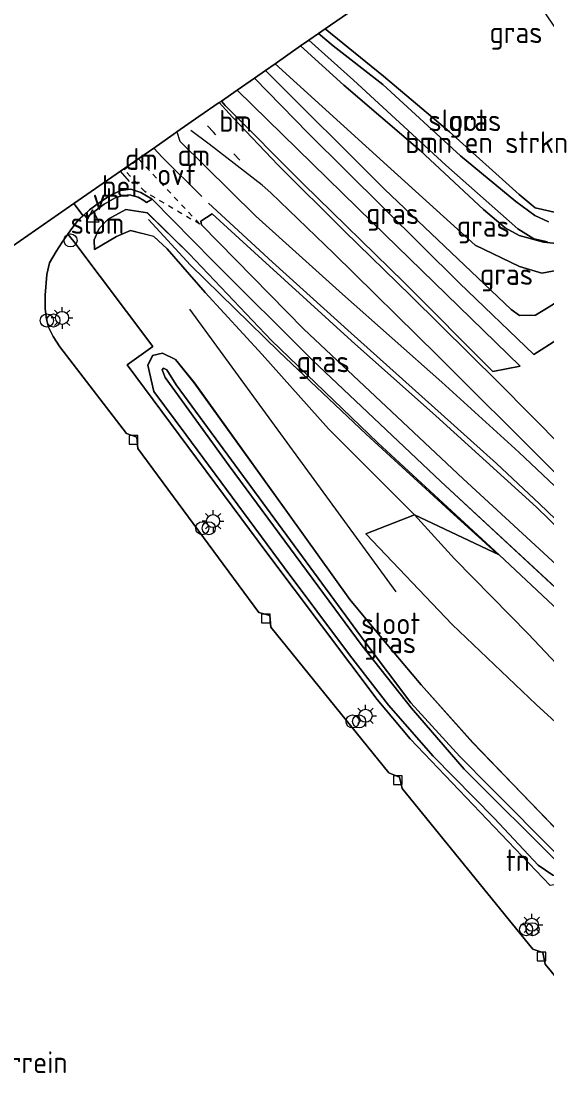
# Model space of a CAD drawing. Extents: x 253736 to 255979, y 477184 to 479215.
# Drawn here: x 255017.7 to 255078.2, y 478292.1 to 478414.2 of the extents above; entities that cross this region are included whole.
import ezdxf
from ezdxf.enums import TextEntityAlignment as Align

# ---------------------------------------------------------------- set-up
doc = ezdxf.new("R2010")
doc.units = 0
for name, pattern in [('13strp', [4, 1, -3]), ('39strp', [12, 3, -9]), ('6060strp', [1.2, 0.6, -0.6])]:
    doc.linetypes.add(name, pattern=pattern)
for name, color, linetype, lineweight in [('af-bs-rasterhekwerk', 8, 'hekwerk', 18), ('bp-b5-bomenstruiken', 8, 'Continuous', 18), ('bp-b5-grasland', 8, 'Continuous', 18), ('bp-bs-bomenrij', 8, 'laanbep', 18), ('gw-bs-insteekwatergang', 8, 'Continuous', 18), ('gw-bs-kruinlijn', 8, 'Continuous', 18), ('gw-bs-teenlijn', 8, 'Continuous', 18), ('kd-bs-opnamedtmgrens', 8, 'Continuous', 18), ('mk-b5-6060strp10', 8, '6060strp', 18), ('mk-bs-13streep 0.45', 8, '13strp', 18), ('mk-bs-39streep 0.15', 8, '39strp', 18), ('mk-bs-haaientd', 8, 'haaitd', 18), ('mk-bs-streep 0.15', 8, 'Continuous', 18), ('og-b5-grond_ingericht', 8, 'Continuous', 18), ('og-b5-water', 8, 'Continuous', 18), ('og-bs-inrichtingselement', 8, 'Continuous', 18), ('og-bs-terreinafscheiding', 8, 'Continuous', 18), ('vh-b5-verh_soort', 8, 'Continuous', 18), ('vh-bs-band', 8, 'Continuous', 18), ('wh-bs-kolk', 8, 'Continuous', 18), ('wh-bs-waterlijn', 8, 'Continuous', 18), ('wm-bs-lichtmast', 8, 'Continuous', 18), ('wm-bs-slagboom', 8, 'Continuous', 18), ('wm-bs-verkeersbord', 8, 'Continuous', 18)]:
    doc.layers.add(name, color=color, linetype=linetype, lineweight=lineweight)
doc.styles.add('rtw_iso', font='isocp.shx')
doc.linetypes.add('haaitd', pattern='A,0,-0.25,[25,RTW.shx,S=0.1,R=180,X=0,Y=0],-0.75', length=1)
doc.linetypes.add('hekwerk', pattern='A,7,-1.5,[1,RTW.shx,S=0.75,R=0,X=0,Y=0],-1.5', length=10)
doc.linetypes.add('laanbep', pattern='A,20,-1,[4,RTW.shx,S=0.75,R=0,X=0,Y=0],-1', length=22)

# ---------------------------------------------------------------- blocks, each defined once
blk = doc.blocks.new('verkeersbord')
for p, q in [((0, 0.75), (-0.75, -0.625)), ((0.75, -0.625), (0, 0.75)), ((-0.75, -0.625), (0.75, -0.625))]:
    blk.add_line(p, q)
blk = doc.blocks.new('dtbattr')
at = {"style": 'rtw_iso'}
blk.add_attdef('TAG', (0.59, 0.87), '', height=2.5, dxfattribs=at)
blk = doc.blocks.new('kolk')
blk.add_lwpolyline([(-0.5, -0.5), (0.5, -0.5), (0.5, 0.5), (-0.5, 0.5)], close=True)
blk = doc.blocks.new('dtb')
blk.add_circle((0, 0), 0.75)
blk = doc.blocks.new('RW1 Buren totaal_ACAD_1_FMEBLOCK180')
at = {"layer": 'bp-b5-grasland'}
for points in [[(2.57, -3.09, 24.44), (6.69, -8.02, 24.57), (12.63, -14.65, 24.57), (23.95, -26.42, 24.55), (24.77, -27.57, 24.52), (24.38, -29.02, 24.48), (23.87, -29.6, 24.46), (23.05, -30.18, 24.41), (21.85, -29.94, 24.42), (20.19, -28.78, 24.42), (15.15, -23.43, 24.3), (8.09, -16.24, 24.33), (2.94, -10.36, 24.32), (-1.57, -4.57, 24.32), (-9.06, 5.51, 24.39), (-20.4, 20.81, 24.49), (-24.09, 25.76, 24.59), (-24.77, 28.8, 24.58), (-24.22, 29.92, 24.58), (-23.09, 30.18, 24.58), (-21.58, 29.46, 24.51), (-19.42, 26.78, 24.47), (-8.71, 11.85, 24.42), (-1.51, 1.83, 24.43)], [(22.4, -27.58, 23.25), (14.65, -19.82, 23.25), (11.17, -16.26, 23.25), (5.52, -10.09, 23.25), (0.26, -3.1, 23.28), (-21.51, 26.53, 23.34), (-22.6, 28.28, 23.34), (-22.96, 28.46, 23.34), (-23.12, 28.26, 23.33), (-22.79, 27.4, 23.33), (-15.41, 17.22, 23.33), (-0.11, -3.52, 23.34), (5.57, -10.7, 23.34), (11.65, -17.74, 23.32), (22.73, -28.78, 23.31)]]:
    blk.add_polyline3d(points, close=True, dxfattribs=at)
blk = doc.blocks.new('dtbattr-r')
at = {"style": 'rtw_iso'}
blk.add_attdef('TAG', text='', height=2.5, dxfattribs=at).set_placement((0, 0), align=Align.MIDDLE_CENTER)
blk = doc.blocks.new('RW1 Buren totaal_ACAD_1_FMEBLOCK187')
at = {"layer": 'bp-b5-grasland'}
for points in [[(57.69, 114, 27.39), (45.85, 125.1, 26.74), (31.89, 138, 26.17), (19.65, 149.8, 25.69), (10.17, 159.76, 25.35), (5.34, 164.51, 25.24), (2.88, 164.88, 25.21), (0.84, 163.78, 25.12), (-0.22, 162.69, 24.95), (-0.77, 161.39, 24.8), (-0.74, 160.26, 24.67), (1.8, 161.77, 24.76), (3.41, 162.48, 24.78), (6.07, 161.79, 24.83), (7.61, 160.34, 24.89), (12.01, 155.31, 24.92), (18.55, 148.18, 24.89), (26.21, 139.6, 24.87), (36.1, 129.71, 24.85), (30.49, 127.53, 24.68), (40.46, 117.07, 24.72), (50.13, 107.86, 24.81), (60.68, 98.24, 24.86)], [(51.71, 87.02, 24.46), (35.61, 103.91, 24.37), (31.82, 108.43, 24.43), (19.1, 125.34, 24.44), (3.02, 147, 24.53), (5.97, 149.11, 24.61), (-3.14, 161.21, 24.76), (-3.83, 162.05, 24.77), (-3.48, 162.55, 24.71), (-2.61, 163.66, 24.81), (-2.04, 164.17, 24.89), (-1.92, 164.27, 24.84), (-1.67, 163.97, 24.95), (0.39, 165.51, 25.01), (1.73, 166.27, 25.06), (2.46, 166.46, 25.17), (3.28, 166.57, 25.19), (4.3, 166.31, 25.24), (4.93, 165.91, 25.25), (5.24, 165.68, 25.24), (5.89, 166.06, 25.22), (12.93, 158.93, 25.43), (24.4, 147.48, 25.82), (39.14, 133.53, 26.47), (54.94, 118.9, 27.21)]]:
    blk.add_polyline3d(points, dxfattribs=at)
blk.add_polyline3d([(32.74, 115.06, 24.44), (28.66, 119.97, 24.43), (21.47, 129.99, 24.42), (10.75, 144.92, 24.47), (8.6, 147.61, 24.51), (7.08, 148.32, 24.58), (5.96, 148.06, 24.58), (5.41, 146.94, 24.58), (6.08, 143.9, 24.59), (9.78, 138.96, 24.49), (21.11, 123.65, 24.39), (28.61, 113.57, 24.32), (33.11, 107.78, 24.32), (38.27, 101.9, 24.33), (45.32, 94.72, 24.3), (50.36, 89.37, 24.42), (52.03, 88.2, 24.42), (53.22, 87.97, 24.41), (54.04, 88.55, 24.46), (54.55, 89.12, 24.48), (54.94, 90.57, 24.52), (54.13, 91.72, 24.55), (42.8, 103.49, 24.57), (36.86, 110.12, 24.57)], close=True, dxfattribs=at)
blk = doc.blocks.new('dtbattr-l')
at = {"style": 'rtw_iso'}
blk.add_attdef('TAG', (0, 0), '', height=2.5, dxfattribs=at)
blk = doc.blocks.new('prullenbak')
for centre in [(-0.375, 0), (0.375, 0)]:
    blk.add_circle(centre, 0.75)
blk = doc.blocks.new('lantaarnpaal')
for p, q in [((0, 0.75), (0, 1.25)), ((-0.75, 0), (-1.25, 0)), ((-0.88, 0.88), (-0.53, 0.53)), ((0.53, 0.53), (0.88, 0.88)), ((0.75, 0), (1.25, 0)), ((-0.53, -0.53), (-0.88, -0.88)), ((0, -0.75), (0, -1.25)), ((0.53, -0.53), (0.88, -0.88))]:
    blk.add_line(p, q)
blk.add_circle((0, 0), 0.75)
blk = doc.blocks.new('Deel_d28hz')
at = {"layer": 'af-bs-rasterhekwerk'}
for points in [[(255032.338, 478391.304, 25.108), (255037.154, 478386.072, 25.225), (255047.387, 478376.063, 25.591), (255057.386, 478366.612, 25.903), (255067.497, 478357.324, 26.485), (255072.355, 478352.92, 26.569)], [(254950.206, 478125.858, 24.193), (254956.451, 478122.659, 24.178), (254980.403, 478139.231, 24.064), (255008.017, 478158.218, 24.022), (255033.018, 478174.641, 24.163), (255055.477, 478188.681, 24.154), (255085.249, 478207.954, 24.238), (255140.903, 478244.268, 24.376), (255142.363, 478246.976, 24.424), (255141.908, 478252.974, 24.712), (255128.593, 478270.682, 24.919), (255123.934, 478276.183, 24.913), (255096.096, 478308.116, 24.838), (255089.75, 478317.925, 24.895), (255086.247, 478318.953, 24.886), (255081.714, 478315.117, 24.511), (255078.569, 478314.619, 24.457), (255062.466, 478331.506, 24.367), (255058.675, 478336.024, 24.433), (255045.958, 478352.932, 24.436), (255029.876, 478374.598, 24.535), (255032.83, 478376.709, 24.613), (255023.719, 478388.803, 24.763)]]:
    blk.add_polyline3d(points, dxfattribs=at)
at = {"layer": 'bp-b5-bomenstruiken'}
for points in [[(255089.881, 478388.886, 24.391), (255088.617, 478388.867, 24.352), (255086.212, 478388.442, 24.286), (255082.493, 478386.79, 24.274), (255079.901, 478385.565, 24.334), (255077.622, 478385.158, 24.373), (255075.07, 478385.927, 24.376), (255069.931, 478388.348, 24.439), (255060.241, 478397.163, 24.406), (255046.911, 478409.27, 24.364), (255049.845, 478411.31, 24.055), (255054.838, 478406.807, 24.178), (255063.619, 478399.275, 24.241), (255070.895, 478392.472, 24.271), (255073.41, 478390.361, 24.28), (255075.009, 478389.469, 24.235), (255077.808, 478388.711, 24.235), (255079.752, 478388.522, 24.229), (255083.223, 478389.317, 24.271), (255086.025, 478390.162, 24.382), (255088.838, 478390.07, 24.337)], [(255128.601, 478278.136, 25.099), (255110.66, 478299.946, 24.988), (255098.913, 478313.886, 24.955), (255090.637, 478322.716, 24.904), (255087.535, 478325.836, 24.862), (255076.989, 478335.452, 24.808), (255067.313, 478344.663, 24.724), (255057.347, 478355.128, 24.676), (255062.952, 478357.305, 24.853), (255067.576, 478352.247, 25.048), (255076.076, 478343.549, 25.06), (255083.194, 478336.022, 25.108), (255090.666, 478327.102, 25.126), (255097.805, 478317.991, 25.081), (255111.423, 478300.873, 25.078)]]:
    blk.add_polyline3d(points, close=True, dxfattribs=at)
blk.add_polyline3d([(255128.601, 478278.136, 25.099), (255111.423, 478300.873, 25.078), (255097.805, 478317.991, 25.081), (255090.666, 478327.102, 25.126), (255083.194, 478336.022, 25.108), (255076.076, 478343.549, 25.06), (255067.576, 478352.247, 25.048), (255062.952, 478357.305, 24.853), (255072.706, 478352.69, 26.743), (255084.543, 478341.593, 27.388), (255093.126, 478332.981, 27.826), (255109.846, 478314.478, 28.705), (255137.637, 478281.906, 29.818)], dxfattribs=at)
at = {"layer": 'bp-b5-grasland'}
for points in [[(255090.518, 478396.74, 24.097), (255090.33, 478393.518, 24.253), (255087.824, 478393.892, 24.25), (255085.203, 478393.292, 24.28), (255081.797, 478392.434, 24.262), (255079.407, 478392.094, 24.25), (255076.855, 478392.658, 24.253), (255075.022, 478394.196, 24.25), (255066.999, 478401.424, 24.208), (255059.39, 478407.833, 24.136), (255052.67, 478413.273, 24.145), (255070.754, 478425.722, 24.062)], [(255089.881, 478388.886, 24.391), (255087.221, 478387.128, 24.898), (255082.88, 478384.042, 25.438), (255078.455, 478381.277, 25.966), (255076.89, 478380.297, 26.023), (255075.042, 478380.255, 26.158), (255074.103, 478380.943, 26.209), (255059.515, 478394.833, 25.528), (255045.793, 478408.493, 25.048), (255046.911, 478409.27, 24.364), (255060.241, 478397.163, 24.406), (255069.931, 478388.348, 24.439), (255075.07, 478385.927, 24.376), (255077.622, 478385.158, 24.373), (255079.901, 478385.565, 24.334), (255082.493, 478386.79, 24.274), (255086.212, 478388.442, 24.286), (255088.617, 478388.867, 24.352)], [(255089.881, 478388.886, 24.391), (255090.931, 478388.248, 24.433), (255092.141, 478388.367, 24.415), (255093.469, 478389.03, 24.391), (255093.866, 478390.204, 24.37), (255096.47, 478388.012, 24.319), (255084.979, 478380.883, 25.603), (255079.333, 478377.473, 26.218), (255076.719, 478375.759, 26.443), (255068.144, 478383.986, 26.017), (255050.734, 478401.26, 25.225), (255044.522, 478407.608, 24.976), (255045.793, 478408.493, 25.048), (255059.515, 478394.833, 25.528), (255074.103, 478380.943, 26.209), (255075.042, 478380.255, 26.158), (255076.89, 478380.297, 26.023), (255078.455, 478381.277, 25.966), (255082.88, 478384.042, 25.438), (255087.221, 478387.128, 24.898)], [(255040.726, 478404.969, 25.154), (255042.541, 478406.232, 24.99), (255058.115, 478390.976, 25.714), (255075.129, 478374.435, 26.482), (255071.97, 478373.811, 26.62), (255061.766, 478384.057, 26.083), (255050.131, 478395.449, 25.555), (255041.163, 478404.455, 25.174)], [(255072.706, 478352.69, 26.743), (255062.952, 478357.305, 24.853), (255053.064, 478367.196, 24.874), (255045.403, 478375.773, 24.886), (255038.863, 478382.907, 24.922), (255034.469, 478387.932, 24.889), (255032.927, 478389.381, 24.826), (255030.264, 478390.073, 24.784), (255028.653, 478389.367, 24.757), (255026.113, 478387.85, 24.667), (255026.088, 478388.984, 24.802), (255026.634, 478390.288, 24.946), (255027.691, 478391.373, 25.12), (255029.73, 478392.478, 25.213), (255032.199, 478392.106, 25.243), (255037.029, 478387.36, 25.354), (255046.509, 478377.395, 25.693), (255058.744, 478365.596, 26.17)]]:
    blk.add_polyline3d(points, close=True, dxfattribs=at)
for points in [[(255079.752, 478388.522, 24.229), (255077.808, 478388.711, 24.235), (255075.009, 478389.469, 24.235), (255073.41, 478390.361, 24.28), (255070.895, 478392.472, 24.271), (255063.619, 478399.275, 24.241), (255054.838, 478406.807, 24.178), (255049.845, 478411.31, 24.055), (255050.802, 478411.975, 23.485), (255055.922, 478407.388, 23.527), (255066.554, 478397.587, 23.515), (255074.862, 478390.26, 23.515), (255076.703, 478389.084, 23.515), (255078.271, 478388.757, 23.518)], [(255078.376, 478391.059, 23.554), (255076.837, 478391.789, 23.551), (255074.64, 478393.38, 23.548), (255068.252, 478398.657, 23.524), (255059.319, 478406.88, 23.518), (255053.586, 478411.334, 23.506), (255051.89, 478412.731, 23.5), (255052.67, 478413.273, 24.145), (255059.39, 478407.833, 24.136), (255066.999, 478401.424, 24.208), (255075.022, 478394.196, 24.25), (255076.855, 478392.658, 24.253), (255079.407, 478392.094, 24.25)], [(255143.331, 478280.74, 30.088), (255127.782, 478298.973, 29.434), (255115.738, 478312.987, 28.939), (255104.836, 478325.391, 28.39), (255092.643, 478338.845, 27.724), (255086.143, 478345.16, 27.394), (255080.284, 478350.675, 27.1), (255068.566, 478361.447, 26.593), (255050.22, 478378.681, 25.768), (255038.421, 478390.727, 25.36), (255038.347, 478391.138, 25.381), (255039.667, 478391.967, 25.456), (255045.411, 478386.706, 25.681), (255055.721, 478377.338, 26.065), (255065.416, 478368.696, 26.572), (255077.026, 478358.206, 27.022), (255087.267, 478348.217, 27.496), (255097.119, 478338.084, 28.039), (255107.947, 478326.065, 28.549), (255121.783, 478310.054, 29.224), (255157.899, 478267.58, 30.487)]]:
    blk.add_polyline3d(points, dxfattribs=at)
at = {"layer": 'bp-bs-bomenrij'}
blk.add_polyline3d([(255060.85, 478348.44, 24.667), (255037.093, 478380.984, 24.766)], dxfattribs=at)
at = {"layer": 'gw-bs-insteekwatergang'}
for points in [[(255049.845, 478411.31, 24.055), (255054.838, 478406.807, 24.178), (255063.619, 478399.275, 24.241), (255070.895, 478392.472, 24.271), (255073.41, 478390.361, 24.28), (255075.009, 478389.469, 24.235), (255077.808, 478388.711, 24.235), (255079.752, 478388.522, 24.229)], [(255079.407, 478392.094, 24.25), (255076.855, 478392.658, 24.253), (255075.022, 478394.196, 24.25), (255066.999, 478401.424, 24.208), (255059.39, 478407.833, 24.136), (255052.67, 478413.273, 24.145)], [(255059.598, 478342.651, 24.445), (255055.518, 478347.57, 24.43), (255048.324, 478357.588, 24.421), (255037.607, 478372.513, 24.469), (255035.451, 478375.201, 24.508), (255033.938, 478375.914, 24.583), (255032.811, 478375.659, 24.58), (255032.262, 478374.537, 24.583), (255032.937, 478371.493, 24.595), (255036.63, 478366.552, 24.487), (255047.968, 478351.246, 24.385), (255055.463, 478341.165, 24.322), (255059.965, 478335.379, 24.319), (255065.124, 478329.496, 24.334), (255072.178, 478322.311, 24.298), (255077.217, 478316.96, 24.421), (255078.88, 478315.793, 24.418)], [(255080.984, 478319.314, 24.55), (255069.658, 478331.087, 24.571), (255063.718, 478337.715, 24.571), (255059.598, 478342.651, 24.445)]]:
    blk.add_polyline3d(points, dxfattribs=at)
at = {"layer": 'gw-bs-kruinlijn'}
for points in [[(255045.793, 478408.493, 25.048), (255059.515, 478394.833, 25.528), (255074.103, 478380.943, 26.209), (255075.042, 478380.255, 26.158), (255076.89, 478380.297, 26.023), (255078.455, 478381.277, 25.966), (255082.88, 478384.042, 25.438), (255087.221, 478387.128, 24.898), (255089.881, 478388.886, 24.391)], [(255072.706, 478352.69, 26.743), (255058.744, 478365.596, 26.17), (255046.509, 478377.395, 25.693), (255037.029, 478387.36, 25.354), (255032.199, 478392.106, 25.243), (255029.73, 478392.478, 25.213), (255027.691, 478391.373, 25.12), (255026.634, 478390.288, 24.946), (255026.088, 478388.984, 24.802), (255026.113, 478387.85, 24.667)]]:
    blk.add_polyline3d(points, dxfattribs=at)
at = {"layer": 'gw-bs-teenlijn'}
blk.add_polyline3d([(255128.601, 478278.136, 25.099), (255111.423, 478300.873, 25.078), (255097.805, 478317.991, 25.081), (255090.666, 478327.102, 25.126), (255083.194, 478336.022, 25.108), (255076.076, 478343.549, 25.06), (255067.576, 478352.247, 25.048), (255062.952, 478357.305, 24.853), (255053.064, 478367.196, 24.874), (255045.403, 478375.773, 24.886), (255038.863, 478382.907, 24.922), (255034.469, 478387.932, 24.889), (255032.927, 478389.381, 24.826), (255030.264, 478390.073, 24.784), (255028.653, 478389.367, 24.757), (255026.113, 478387.85, 24.667)], dxfattribs=at)
at = {"layer": 'kd-bs-opnamedtmgrens'}
blk.add_polyline3d([(255070.754, 478425.722, 24.062), (255052.67, 478413.273, 24.145), (255051.89, 478412.731, 23.5), (255050.802, 478411.975, 23.485), (255049.845, 478411.31, 24.055), (255046.911, 478409.27, 24.364), (255045.793, 478408.493, 25.048), (255044.522, 478407.608, 24.976), (255042.541, 478406.232, 24.99), (255040.726, 478404.969, 25.154), (255040.488, 478404.805, 25.179), (255038.139, 478403.171, 25.21), (255035.6, 478401.407, 25.293), (255035.159, 478401.1, 25.297), (255032.936, 478399.554, 25.231), (255029.095, 478396.883, 25.087), (255023.722, 478393.148, 24.781), (254985.742, 478366.734, 23.89)], dxfattribs=at)
at = {"layer": 'mk-b5-6060strp10'}
blk.add_polyline3d([(255031.202, 478398.278, 25.19), (255038.245, 478390.768, 25.39), (255031.892, 478394.537, 25.186), (255029.511, 478397.073, 25.092)], close=True, dxfattribs=at)
at = {"layer": 'mk-bs-13streep 0.45'}
blk.add_polyline3d([(255042.831, 478398.165, 25.42), (255039.801, 478401.386, 25.273), (255038.139, 478403.171, 25.21)], dxfattribs=at)
at = {"layer": 'mk-bs-39streep 0.15'}
blk.add_polyline3d([(255035.217, 478401.025, 25.294), (255035.159, 478401.1, 25.297)], dxfattribs=at)
at = {"layer": 'mk-bs-haaientd'}
for points in [[(255038.492, 478393.968, 25.453), (255033.897, 478398.485, 25.276), (255032.936, 478399.554, 25.231)], [(255030.162, 478395.696, 25.108), (255029.095, 478396.883, 25.087)]]:
    blk.add_polyline3d(points, dxfattribs=at)
at = {"layer": 'mk-bs-streep 0.15'}
for points in [[(255165.319, 478268.278, 30.596), (255153.425, 478282.255, 30.322), (255134.707, 478303.99, 29.584), (255119.718, 478321.469, 29.017), (255106.981, 478336.316, 28.342), (255099.659, 478344.602, 27.964), (255091.654, 478353.232, 27.574), (255085.969, 478359.042, 27.352), (255080.036, 478365.064, 27.046), (255072.672, 478372.493, 26.68), (255062.531, 478382.515, 26.215), (255054.885, 478389.97, 25.825), (255047.26, 478397.572, 25.468), (255042.015, 478403.097, 25.237), (255040.488, 478404.805, 25.179)], [(255035.6, 478401.407, 25.293), (255035.932, 478400.36, 25.321), (255044.688, 478391.711, 25.639), (255054.666, 478382.713, 26.065), (255066.119, 478372.574, 26.581), (255074.957, 478364.51, 26.959), (255083.929, 478356.071, 27.409), (255091.057, 478348.991, 27.715), (255098.012, 478341.823, 28.048), (255104.585, 478334.857, 28.339)], [(255104.585, 478334.857, 28.339), (255099.294, 478341.009, 28.105), (255090.465, 478350.575, 27.673), (255078.388, 478362.921, 27.112), (255065.609, 478375.668, 26.521), (255053.661, 478387.406, 25.93), (255046.427, 478394.4, 25.615), (255045.436, 478395.278, 25.546), (255039.313, 478399.986, 25.36), (255037.196, 478401.578, 25.348)], [(255039.227, 478393.213, 25.48), (255046.593, 478386.4, 25.744), (255055.652, 478378.242, 26.134), (255066.031, 478368.929, 26.614), (255072.386, 478363.209, 26.869), (255077.363, 478358.554, 27.106), (255082.962, 478353.18, 27.397), (255090.295, 478345.842, 27.724), (255098.66, 478337.191, 28.126), (255107.986, 478326.791, 28.615), (255119.969, 478312.945, 29.161), (255133.692, 478297.002, 29.773), (255150.076, 478277.835, 30.337), (255160.996, 478265.137, 30.581)]]:
    blk.add_polyline3d(points, dxfattribs=at)
at = {"layer": 'og-b5-grond_ingericht'}
blk.add_polyline3d([(255092.826, 478287.606, 24.196), (255077.996, 478305.552, 24.112), (255077.734, 478306.874, 24.148), (255076.594, 478307.258, 24.145), (255061.537, 478325.777, 24.145), (255061.248, 478327.072, 24.157), (255060, 478327.587, 24.16), (255046.436, 478344.375, 24.046), (255046.316, 478345.713, 24.043), (255045.054, 478346.066, 24.043), (255031.114, 478364.93, 24.076), (255030.97, 478366.238, 24.145), (255029.811, 478366.674, 24.151), (255022.12, 478376.661, 24.397), (255021.338, 478377.828, 24.421), (255020.81, 478378.928, 24.43), (255020.584, 478379.859, 24.424), (255020.448, 478381.034, 24.445), (255020.439, 478382.621, 24.472), (255020.619, 478385.003, 24.514), (255020.951, 478386.341, 24.556), (255021.697, 478387.622, 24.562), (255022.396, 478388.731, 24.652), (255023.027, 478389.647, 24.766), (255023.719, 478388.803, 24.763), (255032.83, 478376.709, 24.613), (255029.876, 478374.598, 24.535), (255045.958, 478352.932, 24.436), (255058.675, 478336.024, 24.433), (255062.466, 478331.506, 24.367), (255078.569, 478314.619, 24.457)], dxfattribs=at)
at = {"layer": 'og-b5-water'}
blk.add_polyline3d([(255078.271, 478388.757, 23.518), (255076.703, 478389.084, 23.515), (255074.862, 478390.26, 23.515), (255066.554, 478397.587, 23.515), (255055.922, 478407.388, 23.527), (255050.802, 478411.975, 23.485), (255051.89, 478412.731, 23.5), (255053.586, 478411.334, 23.506), (255059.319, 478406.88, 23.518), (255068.252, 478398.657, 23.524), (255074.64, 478393.38, 23.548), (255076.837, 478391.789, 23.551), (255078.376, 478391.059, 23.554)], dxfattribs=at)
blk.add_polyline3d([(255079.429, 478318.158, 23.248), (255079.755, 478316.958, 23.305), (255068.681, 478327.999, 23.317), (255062.598, 478335.041, 23.338), (255056.918, 478342.218, 23.338), (255041.618, 478362.96, 23.335), (255034.238, 478373.141, 23.335), (255033.912, 478373.994, 23.335), (255034.071, 478374.195, 23.338), (255034.43, 478374.02, 23.338), (255035.519, 478372.264, 23.338), (255057.288, 478342.643, 23.278), (255062.552, 478335.644, 23.248), (255068.197, 478329.483, 23.248), (255071.684, 478325.918, 23.248)], close=True, dxfattribs=at)
at = {"layer": 'og-bs-terreinafscheiding'}
for points in [[(255089.881, 478388.886, 24.391), (255088.617, 478388.867, 24.352), (255086.212, 478388.442, 24.286), (255082.493, 478386.79, 24.274), (255079.901, 478385.565, 24.334), (255077.622, 478385.158, 24.373), (255075.07, 478385.927, 24.376), (255069.931, 478388.348, 24.439), (255060.241, 478397.163, 24.406), (255046.911, 478409.27, 24.364)], [(255096.47, 478388.012, 24.319), (255084.979, 478380.883, 25.603), (255079.333, 478377.473, 26.218), (255076.719, 478375.759, 26.443), (255068.144, 478383.986, 26.017), (255050.734, 478401.26, 25.225), (255044.522, 478407.608, 24.976)], [(255042.541, 478406.232, 24.99), (255058.115, 478390.976, 25.714), (255075.129, 478374.435, 26.482), (255071.97, 478373.811, 26.62), (255061.766, 478384.057, 26.083), (255050.131, 478395.449, 25.555), (255041.163, 478404.455, 25.174), (255040.726, 478404.969, 25.154)], [(255081.798, 478346.498, 27.211), (255065.991, 478361.13, 26.47), (255051.254, 478375.076, 25.822), (255039.784, 478386.522, 25.426), (255032.743, 478393.658, 25.222), (255031.463, 478394.444, 25.159), (255030.31, 478394.798, 25.087), (255029.135, 478394.678, 25.012), (255027.918, 478394.082, 24.946), (255026.693, 478393.275, 24.895), (255025.551, 478392.452, 24.88), (255024.93, 478391.867, 24.844), (255024.811, 478391.76, 24.892), (255024.244, 478391.254, 24.814), (255023.372, 478390.148, 24.706), (255023.027, 478389.647, 24.766), (255022.396, 478388.731, 24.652), (255021.697, 478387.622, 24.562), (255020.951, 478386.341, 24.556), (255020.619, 478385.003, 24.514), (255020.439, 478382.621, 24.472), (255020.448, 478381.034, 24.445), (255020.584, 478379.859, 24.424), (255020.81, 478378.928, 24.43), (255021.338, 478377.828, 24.421), (255022.12, 478376.661, 24.397), (255029.811, 478366.674, 24.151), (255030.97, 478366.238, 24.145), (255031.114, 478364.93, 24.076), (255045.054, 478346.066, 24.043), (255046.316, 478345.713, 24.043), (255046.436, 478344.375, 24.046), (255060, 478327.587, 24.16), (255061.248, 478327.072, 24.157), (255061.537, 478325.777, 24.145), (255076.594, 478307.258, 24.145), (255077.734, 478306.874, 24.148), (255077.996, 478305.552, 24.112), (255092.826, 478287.606, 24.196)], [(255024.811, 478391.76, 24.892), (255023.722, 478393.148, 24.781)], [(255157.899, 478267.58, 30.487), (255121.783, 478310.054, 29.224), (255107.947, 478326.065, 28.549), (255097.119, 478338.084, 28.039), (255087.267, 478348.217, 27.496), (255077.026, 478358.206, 27.022), (255065.416, 478368.696, 26.572), (255055.721, 478377.338, 26.065), (255045.411, 478386.706, 25.681), (255039.667, 478391.967, 25.456), (255038.347, 478391.138, 25.381), (255038.421, 478390.727, 25.36), (255050.22, 478378.681, 25.768), (255068.566, 478361.447, 26.593), (255080.284, 478350.675, 27.1), (255086.143, 478345.16, 27.394), (255092.643, 478338.845, 27.724), (255104.836, 478325.391, 28.39), (255115.738, 478312.987, 28.939), (255127.782, 478298.973, 29.434), (255143.331, 478280.74, 30.088)], [(255023.719, 478388.803, 24.763), (255023.027, 478389.647, 24.766)], [(255137.637, 478281.906, 29.818), (255109.846, 478314.478, 28.705), (255093.126, 478332.981, 27.826), (255084.543, 478341.593, 27.388), (255072.706, 478352.69, 26.743), (255062.952, 478357.305, 24.853), (255057.347, 478355.128, 24.676), (255067.313, 478344.663, 24.724), (255076.989, 478335.452, 24.808), (255087.535, 478325.836, 24.862), (255090.637, 478322.716, 24.904), (255098.913, 478313.886, 24.955), (255110.66, 478299.946, 24.988), (255128.601, 478278.136, 25.099)]]:
    blk.add_polyline3d(points, dxfattribs=at)
at = {"layer": 'vh-b5-verh_soort'}
for points in [[(255157.899, 478267.58, 30.487), (255121.783, 478310.054, 29.224), (255107.947, 478326.065, 28.549), (255097.119, 478338.084, 28.039), (255087.267, 478348.217, 27.496), (255077.026, 478358.206, 27.022), (255065.416, 478368.696, 26.572), (255055.721, 478377.338, 26.065), (255045.411, 478386.706, 25.681), (255039.667, 478391.967, 25.456), (255038.347, 478391.138, 25.381), (255038.421, 478390.727, 25.36), (255050.22, 478378.681, 25.768), (255068.566, 478361.447, 26.593), (255080.284, 478350.675, 27.1), (255086.143, 478345.16, 27.394), (255092.643, 478338.845, 27.724), (255104.836, 478325.391, 28.39), (255115.738, 478312.987, 28.939), (255127.782, 478298.973, 29.434), (255143.331, 478280.74, 30.088)], [(255081.798, 478346.498, 27.211), (255065.991, 478361.13, 26.47), (255051.254, 478375.076, 25.822), (255039.784, 478386.522, 25.426), (255032.743, 478393.658, 25.222), (255031.463, 478394.444, 25.159), (255030.31, 478394.798, 25.087), (255029.135, 478394.678, 25.012), (255027.918, 478394.082, 24.946), (255026.693, 478393.275, 24.895), (255025.551, 478392.452, 24.88), (255024.93, 478391.867, 24.844), (255024.811, 478391.76, 24.892), (255023.722, 478393.148, 24.781), (255029.095, 478396.883, 25.087), (255032.936, 478399.554, 25.231), (255035.159, 478401.1, 25.297), (255035.6, 478401.407, 25.293), (255038.139, 478403.171, 25.21), (255040.488, 478404.805, 25.179), (255040.726, 478404.969, 25.154), (255041.163, 478404.455, 25.174), (255050.131, 478395.449, 25.555), (255061.766, 478384.057, 26.083), (255071.97, 478373.811, 26.62), (255075.129, 478374.435, 26.482), (255058.115, 478390.976, 25.714), (255042.541, 478406.232, 24.99), (255044.522, 478407.608, 24.976), (255050.734, 478401.26, 25.225), (255068.144, 478383.986, 26.017), (255076.719, 478375.759, 26.443), (255079.333, 478377.473, 26.218)], [(254985.742, 478366.734, 23.89), (255023.722, 478393.148, 24.781), (255024.811, 478391.76, 24.892), (255024.244, 478391.254, 24.814), (255023.372, 478390.148, 24.706), (255023.027, 478389.647, 24.766), (255022.396, 478388.731, 24.652), (255021.697, 478387.622, 24.562), (255020.951, 478386.341, 24.556), (255020.619, 478385.003, 24.514), (255020.439, 478382.621, 24.472), (255020.448, 478381.034, 24.445), (255020.584, 478379.859, 24.424), (255020.81, 478378.928, 24.43), (255021.338, 478377.828, 24.421), (255022.12, 478376.661, 24.397), (255029.811, 478366.674, 24.151), (255030.97, 478366.238, 24.145), (255031.114, 478364.93, 24.076), (255045.054, 478346.066, 24.043), (255046.316, 478345.713, 24.043), (255046.436, 478344.375, 24.046), (255060, 478327.587, 24.16), (255061.248, 478327.072, 24.157), (255061.537, 478325.777, 24.145), (255076.594, 478307.258, 24.145), (255077.734, 478306.874, 24.148), (255077.996, 478305.552, 24.112), (255092.826, 478287.606, 24.196)]]:
    blk.add_polyline3d(points, dxfattribs=at)
blk.add_polyline3d([(255032.743, 478393.658, 25.222), (255032.1, 478393.273, 25.24), (255031.789, 478393.504, 25.246), (255031.152, 478393.905, 25.243), (255030.134, 478394.169, 25.189), (255029.312, 478394.054, 25.174), (255028.582, 478393.867, 25.06), (255027.245, 478393.102, 25.015), (255025.188, 478391.565, 24.955), (255024.93, 478391.867, 24.844), (255025.551, 478392.452, 24.88), (255026.693, 478393.275, 24.895), (255027.918, 478394.082, 24.946), (255029.135, 478394.678, 25.012), (255030.31, 478394.798, 25.087), (255031.463, 478394.444, 25.159)], close=True, dxfattribs=at)
at = {"layer": 'vh-bs-band'}
blk.add_polyline3d([(255024.93, 478391.867, 24.844), (255025.188, 478391.565, 24.955), (255027.245, 478393.102, 25.015), (255028.582, 478393.867, 25.06), (255029.312, 478394.054, 25.174), (255030.134, 478394.169, 25.189), (255031.152, 478393.905, 25.243), (255031.789, 478393.504, 25.246), (255032.1, 478393.273, 25.24), (255032.743, 478393.658, 25.222)], dxfattribs=at)
at = {"layer": 'wh-bs-waterlijn'}
for points in [[(255050.802, 478411.975, 23.485), (255055.922, 478407.388, 23.527), (255066.554, 478397.587, 23.515), (255074.862, 478390.26, 23.515), (255076.703, 478389.084, 23.515), (255078.271, 478388.757, 23.518)], [(255078.376, 478391.059, 23.554), (255076.837, 478391.789, 23.551), (255074.64, 478393.38, 23.548), (255068.252, 478398.657, 23.524), (255059.319, 478406.88, 23.518), (255053.586, 478411.334, 23.506), (255051.89, 478412.731, 23.5)], [(255079.429, 478318.158, 23.248), (255071.684, 478325.918, 23.248), (255068.197, 478329.483, 23.248), (255062.552, 478335.644, 23.248), (255057.288, 478342.643, 23.278), (255035.519, 478372.264, 23.338), (255034.43, 478374.02, 23.338), (255034.071, 478374.195, 23.338), (255033.912, 478373.994, 23.335), (255034.238, 478373.141, 23.335), (255041.618, 478362.96, 23.335), (255056.918, 478342.218, 23.338), (255062.598, 478335.041, 23.338), (255068.681, 478327.999, 23.317), (255079.755, 478316.958, 23.305), (255079.429, 478318.158, 23.248)]]:
    blk.add_polyline3d(points, dxfattribs=at)
at = {"layer": 'bp-b5-bomenstruiken'}
ref = blk.add_blockref('dtbattr-r', (255061.898438, 478398.21875, 24.304545), dxfattribs=at)
ref.add_attrib('TAG', 'bmn en strkn', dxfattribs={"layer": '0', "height": 2.5, "style": 'rtw_iso'}).set_placement((255061.898438, 478398.21875, 24.304545), align=Align.BOTTOM_LEFT)
at = {"layer": 'bp-b5-grasland'}
ref = blk.add_blockref('dtbattr-r', (255071.59375, 478410.890625, 24.195615), dxfattribs=at)
ref.add_attrib('TAG', 'gras', dxfattribs={"layer": '0', "height": 2.5, "style": 'rtw_iso'}).set_placement((255071.59375, 478410.890625, 24.195615), align=Align.BOTTOM_LEFT)
ref = blk.add_blockref('dtbattr-r', (255066.851562, 478400.75, 23.915611), dxfattribs=at)
ref.add_attrib('TAG', 'gras', dxfattribs={"layer": '0', "height": 2.5, "style": 'rtw_iso'}).set_placement((255066.851562, 478400.75, 23.915611), align=Align.BOTTOM_LEFT)
for name, p in [('RW1 Buren totaal_ACAD_1_FMEBLOCK187', (255026.855, 478227.595)), ('RW1 Buren totaal_ACAD_1_FMEBLOCK180', (255057.0295, 478345.738))]:
    blk.add_blockref(name, p, dxfattribs=at)
ref = blk.add_blockref('dtbattr-r', (255057.382812, 478390.03125, 25.658444), dxfattribs=at)
ref.add_attrib('TAG', 'gras', dxfattribs={"layer": '0', "height": 2.5, "style": 'rtw_iso'}).set_placement((255057.382812, 478390.03125, 25.658444), align=Align.BOTTOM_LEFT)
ref = blk.add_blockref('dtbattr-r', (255067.84375, 478388.578125, 24.908105), dxfattribs=at)
ref.add_attrib('TAG', 'gras', dxfattribs={"layer": '0', "height": 2.5, "style": 'rtw_iso'}).set_placement((255067.84375, 478388.578125, 24.908105), align=Align.BOTTOM_LEFT)
ref = blk.add_blockref('dtbattr-r', (255070.5, 478383.046875, 25.26), dxfattribs=at)
ref.add_attrib('TAG', 'gras', dxfattribs={"layer": '0', "height": 2.5, "style": 'rtw_iso'}).set_placement((255070.5, 478383.046875, 25.26), align=Align.BOTTOM_LEFT)
ref = blk.add_blockref('dtbattr-r', (255049.390625, 478372.96875, 25.236053), dxfattribs=at)
ref.add_attrib('TAG', 'gras', dxfattribs={"layer": '0', "height": 2.5, "style": 'rtw_iso'}).set_placement((255049.390625, 478372.96875, 25.236053), align=Align.BOTTOM_LEFT)
ref = blk.add_blockref('dtbattr-r', (255057.03125, 478340.609375, 24.010659), dxfattribs=at)
ref.add_attrib('TAG', 'gras', dxfattribs={"layer": '0', "height": 2.5, "style": 'rtw_iso'}).set_placement((255057.03125, 478340.609375, 24.010659), align=Align.BOTTOM_LEFT)
at = {"layer": 'mk-b5-6060strp10'}
ref = blk.add_blockref('dtbattr-r', (255033.320312, 478394.53125, 25.2096), dxfattribs=at)
ref.add_attrib('TAG', 'ovf', dxfattribs={"layer": '0', "height": 2.5, "style": 'rtw_iso'}).set_placement((255033.320312, 478394.53125, 25.2096), align=Align.BOTTOM_LEFT)
at = {"layer": 'mk-bs-13streep 0.45'}
ref = blk.add_blockref('dtbattr-l', (255040.468627, 478400.676288, 25.30539), dxfattribs=at)
ref.add_attrib('TAG', 'bm', dxfattribs={"layer": '0', "height": 2.5, "style": 'rtw_iso'}).set_placement((255040.468627, 478400.676288, 25.30539), align=Align.BOTTOM_LEFT)
at = {"layer": 'mk-bs-haaientd'}
ref = blk.add_blockref('dtbattr-l', (255035.66783, 478396.74423, 25.344213), dxfattribs=at)
ref.add_attrib('TAG', 'dm', dxfattribs={"layer": '0', "height": 2.5, "style": 'rtw_iso'}).set_placement((255035.66783, 478396.74423, 25.344213), align=Align.BOTTOM_LEFT)
ref = blk.add_blockref('dtbattr-l', (255029.625819, 478396.292482, 25.097447), dxfattribs=at)
ref.add_attrib('TAG', 'dm', dxfattribs={"layer": '0', "height": 2.5, "style": 'rtw_iso'}).set_placement((255029.625819, 478396.292482, 25.097447), align=Align.BOTTOM_LEFT)
at = {"layer": 'og-b5-grond_ingericht'}
ref = blk.add_blockref('dtbattr-r', (255073.484375, 478315.515625, 24.31858), dxfattribs=at)
ref.add_attrib('TAG', 'tn', dxfattribs={"layer": '0', "height": 2.5, "style": 'rtw_iso'}).set_placement((255073.484375, 478315.515625, 24.31858), align=Align.BOTTOM_LEFT)
at = {"layer": 'og-b5-water'}
ref = blk.add_blockref('dtbattr-r', (255064.554688, 478400.75, 23.531667), dxfattribs=at)
ref.add_attrib('TAG', 'sloot', dxfattribs={"layer": '0', "height": 2.5, "style": 'rtw_iso'}).set_placement((255064.554688, 478400.75, 23.531667), align=Align.BOTTOM_LEFT)
ref = blk.add_blockref('dtbattr-r', (255056.828125, 478342.796875, 23.302187), dxfattribs=at)
ref.add_attrib('TAG', 'sloot', dxfattribs={"layer": '0', "height": 2.5, "style": 'rtw_iso'}).set_placement((255056.828125, 478342.796875, 23.302187), align=Align.BOTTOM_LEFT)
at = {"layer": 'og-bs-inrichtingselement'}
for p in [(255021.001, 478379.689, 25.591), (255038.902, 478355.765, 25.174), (255056.207, 478333.508, 25.3), (255076.181, 478309.569, 25.306)]:
    blk.add_blockref('prullenbak', p, dxfattribs=at)
at = {"layer": 'vh-b5-verh_soort'}
ref = blk.add_blockref('dtbattr-r', (255026.976562, 478393.1875, 25.081706), dxfattribs=at)
ref.add_attrib('TAG', 'bet', dxfattribs={"layer": '0', "height": 2.5, "style": 'rtw_iso'}).set_placement((255026.976562, 478393.1875, 25.081706), align=Align.BOTTOM_LEFT)
ref = blk.add_blockref('dtbattr-r', (254997.734375, 478292.25, 24.054733), dxfattribs=at)
ref.add_attrib('TAG', 'bit-parkeerterrein', dxfattribs={"layer": '0', "height": 2.5, "style": 'rtw_iso'}).set_placement((254997.734375, 478292.25, 24.054733), align=Align.BOTTOM_LEFT)
at = {"layer": 'wh-bs-kolk'}
for p in [(255030.62, 478365.936, 23.986), (255045.843, 478345.347, 23.959), (255061.049, 478326.724, 24.022), (255077.568, 478306.438, 23.98)]:
    blk.add_blockref('kolk', p, dxfattribs=at)
at = {"layer": 'wm-bs-lichtmast'}
for p in [(255022.376, 478379.993, 24.562), (255039.765, 478356.581, 24.316), (255057.318, 478334.163, 24.346), (255076.473, 478310.092, 24.328)]:
    blk.add_blockref('lantaarnpaal', p, dxfattribs=at)
at = {"layer": 'wm-bs-slagboom'}
ref = blk.add_blockref('dtbattr', (255023.362, 478388.915, 24.763), dxfattribs=at)
ref.add_attrib('TAG', 'slbm', dxfattribs={"layer": '0', "height": 2.5, "style": 'rtw_iso'}).set_placement((255023.362, 478388.915, 24.763), align=Align.BOTTOM_LEFT)
blk.add_blockref('dtb', (255023.362, 478388.915, 24.763), dxfattribs=at)
at = {"layer": 'wm-bs-verkeersbord'}
ref = blk.add_blockref('dtbattr', (255025.89, 478391.683, 25.021), dxfattribs=at)
ref.add_attrib('TAG', 'vb', dxfattribs={"layer": '0', "height": 2.5, "style": 'rtw_iso'}).set_placement((255025.89, 478391.683, 25.021), align=Align.BOTTOM_LEFT)
blk.add_blockref('verkeersbord', (255025.89, 478391.683, 25.021), dxfattribs=at)

msp = doc.modelspace()

# ---------------------------------------------------------------- block references
at = {"linetype": 'ByBlock'}
msp.add_blockref('Deel_d28hz', (0, 0), dxfattribs=at)
msp.add_blockref('Deel_d28hz', (0, 0), dxfattribs=at)

doc.saveas('drawing.dxf')
